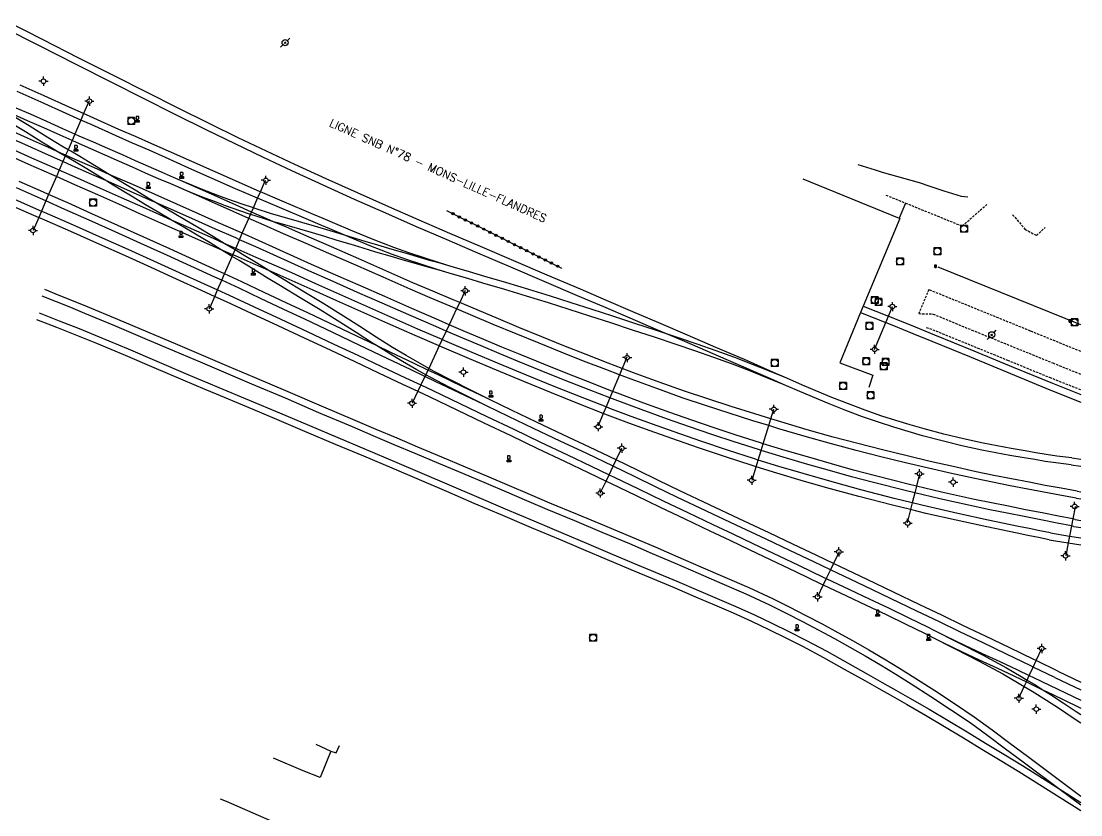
# Model space of a CAD drawing. Header units: millimetres. Extents: x 81015 to 82001, y 144000 to 145000.
# Drawn here: x 81768.7 to 82000, y 144769.1 to 144942.2 of the extents above; entities that cross this region are included whole.
import ezdxf
from ezdxf.enums import TextEntityAlignment as Align

# ---------------------------------------------------------------- set-up
doc = ezdxf.new("R2010")
doc.units = ezdxf.units.MM
doc.linetypes.add('DASHED', pattern=[0.75, 0.5, -0.25])
doc.layers.get('0').update_dxf_attribs({"linetype": 'CONTINUOUS'})
for name, color, linetype in [('W0004', 5, 'CONTINUOUS'), ('W0017', 7, 'CONTINUOUS'), ('W0104', 1, 'CONTINUOUS'), ('W0112', 1, 'DASHED'), ('W0214', 2, 'CONTINUOUS'), ('W0323', 7, 'CONTINUOUS'), ('W0401', 7, 'CONTINUOUS'), ('W0420', 7, 'CONTINUOUS'), ('W0438', 7, 'CONTINUOUS'), ('W0473', 7, 'CONTINUOUS'), ('W0610', 7, 'CONTINUOUS'), ('W0611', 7, 'CONTINUOUS'), ('W0700', 7, 'CONTINUOUS'), ('W0989', 7, 'CONTINUOUS')]:
    doc.layers.add(name, color=color, linetype=linetype)
doc.styles.get("Standard").update_dxf_attribs({"font": 'romans.shx', "width": 0.85})

# ---------------------------------------------------------------- blocks, each defined once
blk = doc.blocks.new('T438')
for p, q in [((-0.4, 0.2), (0.4, 0.2)), ((-0.4, -0.2), (-0.4, 0.2)), ((0.15, 1.1), (-0.3, 1.1)), ((-0.3, 1.1), (-0.3, 0.5)), ((-0.3, 0.5), (0.15, 0.5)), ((0.3, 0.65), (0.3, 0.95)), ((0.4, 0.2), (0.4, -0.2))]:
    blk.add_line(p, q)
at = {"flags": 128}
for points in [[(-0.4, -0.2), (0.4, 0.2)], [(0.4, -0.2), (-0.4, -0.2)]]:
    blk.add_lwpolyline(points, dxfattribs=at)
for centre, major_axis, start_param, end_param in [((0.15, 0.95), (0.106, -0.106), 0.785398, 2.356194), ((0.15, 0.65), (0.106, 0.106), 3.926991, 5.497787)]:
    blk.add_ellipse(centre, major_axis=major_axis, ratio=1, start_param=start_param, end_param=end_param)
blk = doc.blocks.new('T401')
for p, q in [((-0.3, 0.3), (0, 0.3)), ((-0.3, -0.25), (-0.3, 0.3)), ((-0.3, 0.15), (0, 0.15)), ((-0.3, 0), (0, 0)), ((0, 0.3), (0, -0.25)), ((-0.3, -0.15), (0, -0.15)), ((-0.3, -0.25), (-0.3, -0.3)), ((-0.3, -0.3), (0, -0.3)), ((0, -0.3), (0, -0.25))]:
    blk.add_line(p, q)
blk = doc.blocks.new('T420')
for p, q in [((0.75, 0.75), (-0.75, 0.75)), ((-0.75, 0.75), (-0.75, -0.75)), ((0.75, 0.75), (0.75, -0.75)), ((0.75, -0.75), (-0.75, -0.75))]:
    blk.add_line(p, q)
blk.add_ellipse((0, 0), major_axis=(-0.53, 0.53), ratio=1, start_param=3.926991, end_param=10.210176)
blk = doc.blocks.new('T610')
for p, q in [((-0.500001, 0), (-1.000002, 0)), ((0, 0.500001), (0, 1.000002)), ((0.500001, 0), (1.000002, 0)), ((0, -0.500001), (0, -1.000002))]:
    blk.add_line(p, q)
blk.add_ellipse((0, 0), major_axis=(-0.353554, 0.353554), ratio=1, start_param=3.926990817, end_param=10.2101761242)
blk = doc.blocks.new('T473')
for p, q in [((-0.166667, 0.166667), (0.166667, -0.166667)), ((-0.166667, -0.166667), (0.166667, 0.166667)), ((0.500001, 0.500001), (1.000002, 1.000002)), ((-1.000002, -1.000002), (-0.500001, -0.500001))]:
    blk.add_line(p, q)
blk.add_ellipse((0, 0), major_axis=(0.471405, 0.471405), ratio=1, start_param=5.4977871438, end_param=11.780972451)
blk = doc.blocks.new('croix')
for p, q in [((-3, 0), (3, 0)), ((0, -3), (0, 3))]:
    blk.add_line(p, q)
blk = doc.blocks.new('T818')
at = {"color": 16, "linetype": 'Continuous', "xscale": 0.0001666666666666667, "yscale": 0.0001666666666666667}
blk.add_blockref('croix', (0, 0), dxfattribs=at)
blk = doc.blocks.new('t323o')
at = {"color": 0, "linetype": 'Continuous'}
for radius in [0.25, 0.15]:
    blk.add_circle((0, 0), radius, dxfattribs=at)

msp = doc.modelspace()

# ---------------------------------------------------------------- linework, layer by layer
at = {"layer": 'W0004'}
msp.add_lwpolyline([(82000, 144875.96), (81968.9, 144888.58)], dxfattribs=at)
at = {"layer": 'W0017'}
for points in [[(81961.71, 144902.54), (81960.39, 144899.22)], [(81836.34, 144782.93), (81837.48, 144782.57), (81838.21, 144784.19)], [(81833.43, 144763.28), (81828.67, 144765.35), (81813.51, 144771.95), (81812.2, 144772.49)]]:
    msp.add_lwpolyline(points, dxfattribs=at)
at = {"layer": 'W0104'}
for points in [[(81939.3, 144907.82), (81960.39, 144899.22), (81960.47, 144899.19), (81952.53, 144880.07), (81951.95, 144878.66), (81947.39, 144867.68), (81954.61, 144864.95), (81953.74, 144862.27)], [(81833, 144784.46), (81836.34, 144782.93), (81834, 144777.2)], [(81834, 144777.2), (81830.26, 144778.68), (81823.8, 144781.45)]]:
    msp.add_lwpolyline(points, dxfattribs=at)
at = {"layer": 'W0112'}
for points in [[(81957.45, 144904.27), (81961.71, 144902.54), (81974.11, 144897.51), (81979.49, 144902.23)], [(81985.12, 144899.99), (81987.85, 144896.8), (81990.33, 144895.46), (81992.19, 144897.18)], [(82000, 144870.14), (81989.04, 144874.6), (81966.81, 144883.64), (81964.64, 144878.41), (81967.74, 144878.32), (81976.21, 144874.83), (81993.9, 144867.64)], [(81993.51, 144864.32), (81984.2, 144868.14), (81967.55, 144874.92), (81966.16, 144875.33)], [(81993.9, 144867.64), (82000, 144865.18)], [(82000, 144861.77), (81993.51, 144864.32)]]:
    msp.add_lwpolyline(points, dxfattribs=at)
at = {"layer": 'W0214'}
msp.add_lwpolyline([(81951.36, 144910.98), (81955.09, 144909.75), (81956.61, 144909.25), (81964.71, 144906.99), (81967.04, 144906.2), (81970.09, 144905.17), (81973.89, 144904.05), (81975.36, 144903.87)], dxfattribs=at)
at = {"layer": 'W0323'}
msp.add_lwpolyline([(81886.73, 144888.28), (81870.32, 144896.52), (81861.65, 144900.86)], dxfattribs=at)
at = {"layer": 'W0611'}
for points in [[(81783.57, 144924.86), (81782.35, 144922.05), (81781.75, 144920.64), (81780.42, 144917.59), (81779.82, 144916.19), (81778.95, 144914.18), (81778.42, 144912.97), (81778.34, 144912.76), (81777.82, 144911.57), (81777.02, 144909.72), (81776.41, 144908.31), (81774.72, 144904.4), (81774.11, 144903), (81773.16, 144900.8), (81772.55, 144899.4), (81771.32, 144896.55)], [(81809.79, 144879.48), (81810.97, 144882.16), (81811.58, 144883.57), (81812.5, 144885.68), (81813.12, 144887.08), (81814.79, 144890.9), (81814.93, 144891.23), (81815.4, 144892.31), (81815.54, 144892.63), (81816.38, 144894.54), (81816.99, 144895.95), (81818.4, 144899.16), (81818.79, 144900.05), (81819.01, 144900.57), (81819.4, 144901.46), (81820.33, 144903.58), (81820.94, 144904.98), (81822.07, 144907.55)], [(81865.65, 144883.42), (81864.43, 144880.82), (81863.77, 144879.43), (81862.15, 144875.98), (81861.49, 144874.6), (81860.62, 144872.74), (81859.97, 144871.36), (81857.67, 144866.47), (81857.49, 144866.08), (81857.01, 144865.08), (81856.83, 144864.7), (81855.96, 144862.84), (81855.31, 144861.46), (81854.09, 144858.87)], [(81954.99, 144870.61), (81957.43, 144876.46), (81958.01, 144877.87), (81958.88, 144879.94)], [(81900.94, 144868.9), (81899.92, 144866.46), (81899.32, 144865.05), (81897.8, 144861.45), (81897.21, 144860.04), (81896.37, 144858.05), (81895.78, 144856.64), (81894.64, 144853.92)], [(81928.24, 144842.05), (81929.14, 144845), (81929.59, 144846.46), (81930.23, 144848.56), (81930.67, 144850.02), (81931.88, 144853.98), (81932.32, 144855.44), (81932.97, 144857.56)], [(81895.12, 144839.26), (81896.37, 144841.86), (81897.03, 144843.24), (81897.94, 144845.11), (81898.6, 144846.49), (81899.83, 144849.04)], [(81964.79, 144843.51), (81964.11, 144840.78), (81963.74, 144839.3), (81963.21, 144837.13), (81962.84, 144835.64), (81962.13, 144832.77)], [(81998.74, 144836.29), (81998.24, 144833.6), (81997.95, 144832.09), (81997.54, 144829.89), (81997.26, 144828.39), (81996.74, 144825.59)], [(81947.26, 144826.41), (81946.04, 144823.89), (81945.37, 144822.52), (81944.45, 144820.61), (81943.78, 144819.23), (81942.53, 144816.65)], [(81986.48, 144794.48), (81987.66, 144797.05), (81988.12, 144798.06), (81988.3, 144798.45), (81988.76, 144799.45), (81989.61, 144801.3), (81990.25, 144802.7), (81991.46, 144805.33)]]:
    msp.add_lwpolyline(points, dxfattribs=at)
at = {"layer": 'W0700'}
for points in [[(81997.88, 144845.39), (81994.55, 144845.83), (81992.24, 144846.18), (81989.93, 144846.55), (81987.62, 144846.95), (81984.53, 144847.48), (81981.45, 144848.04), (81978.38, 144848.64), (81974.04, 144849.59), (81969.73, 144850.64), (81965.43, 144851.77), (81962.29, 144852.67), (81959.16, 144853.61), (81956.06, 144854.62), (81952.38, 144855.92), (81948.73, 144857.3), (81945.1, 144858.73), (81938.68, 144861.39), (81935.24, 144862.9), (81932.32, 144864.18), (81925.96, 144866.97), (81919.75, 144869.64), (81913.54, 144872.31), (81909.57, 144874.01), (81907.32, 144874.97), (81901.61, 144877.42), (81895.89, 144879.86), (81890.18, 144882.3), (81882.9, 144885.41), (81875.63, 144888.52), (81868.36, 144891.63), (81861.68, 144894.5), (81855, 144897.38), (81848.34, 144900.3), (81841.48, 144903.34), (81834.63, 144906.42), (81827.81, 144909.55), (81821.61, 144912.46), (81815.43, 144915.42), (81809.26, 144918.42), (81802.32, 144921.86), (81795.41, 144925.33), (81788.5, 144928.82), (81780.6, 144932.82), (81772.71, 144936.83), (81764.82, 144940.85)], [(81998.05, 144846.91), (81994.77, 144847.34), (81992.47, 144847.69), (81990.18, 144848.06), (81987.88, 144848.45), (81984.8, 144848.99), (81981.74, 144849.54), (81978.69, 144850.14), (81974.39, 144851.08), (81970.1, 144852.12), (81965.84, 144853.25), (81962.72, 144854.13), (81959.62, 144855.07), (81956.55, 144856.07), (81952.9, 144857.35), (81949.28, 144858.73), (81945.67, 144860.14), (81939.28, 144862.8), (81935.84, 144864.3), (81932.93, 144865.58), (81926.57, 144868.38), (81920.35, 144871.05), (81914.14, 144873.72), (81907.93, 144876.38), (81902.21, 144878.83), (81896.49, 144881.27), (81890.78, 144883.71), (81883.51, 144886.82), (81876.23, 144889.92), (81868.97, 144893.04), (81862.29, 144895.91), (81855.61, 144898.79), (81848.96, 144901.7), (81842.1, 144904.73), (81835.27, 144907.81), (81828.46, 144910.93), (81822.26, 144913.85), (81816.09, 144916.8), (81809.93, 144919.8), (81803.01, 144923.22), (81796.1, 144926.7), (81789.19, 144930.19), (81781.29, 144934.18), (81773.41, 144938.2), (81765.52, 144942.21)], [(81935.24, 144862.9), (81931.49, 144864.41), (81927.75, 144865.92), (81923.98, 144867.38), (81919.9, 144868.86), (81915.79, 144870.29), (81911.68, 144871.7), (81906.93, 144873.28), (81902.16, 144874.83), (81897.4, 144876.37), (81892.87, 144877.85), (81888.33, 144879.31), (81883.79, 144880.76), (81879.04, 144882.22), (81874.28, 144883.65), (81869.51, 144885.08), (81866.19, 144886.05), (81862.86, 144887.01), (81862.15, 144887.23), (81859.54, 144888.02), (81856.19, 144889.1), (81852.85, 144890.22), (81849.53, 144891.4), (81845.01, 144893.16), (81840.53, 144895.02), (81839.51, 144895.45), (81836.06, 144896.91), (81834.01, 144897.77), (81831.96, 144898.63), (81829.92, 144899.5), (81825.11, 144901.54), (81820.33, 144903.58), (81820.3, 144903.59), (81815.5, 144905.66), (81810.41, 144907.91), (81805.34, 144910.18), (81800.25, 144912.45), (81796.65, 144914.04), (81793.04, 144915.62), (81789.43, 144917.21), (81783.98, 144919.64), (81781.75, 144920.64), (81778.55, 144922.08), (81773.11, 144924.52), (81767.87, 144926.87)], [(81935.84, 144864.3), (81932.07, 144865.83), (81928.31, 144867.34), (81924.52, 144868.81), (81920.41, 144870.31), (81916.29, 144871.74), (81912.16, 144873.15), (81909.57, 144874.01), (81907.4, 144874.73), (81902.63, 144876.29), (81897.87, 144877.83), (81893.34, 144879.3), (81888.8, 144880.77), (81884.25, 144882.21), (81879.49, 144883.68), (81874.72, 144885.12), (81869.95, 144886.54), (81866.61, 144887.52), (81863.29, 144888.48), (81862.59, 144888.69), (81860, 144889.48), (81856.67, 144890.55), (81853.35, 144891.67), (81850.07, 144892.84), (81845.58, 144894.58), (81841.12, 144896.43), (81836.65, 144898.32), (81834.6, 144899.18), (81832.56, 144900.04), (81830.52, 144900.91), (81825.71, 144902.95), (81820.94, 144904.98), (81820.91, 144905), (81816.12, 144907.07), (81811.04, 144909.31), (81805.96, 144911.58), (81800.87, 144913.84), (81797.26, 144915.43), (81793.65, 144917.02), (81790.05, 144918.61), (81784.61, 144921.04), (81782.35, 144922.05), (81779.17, 144923.48), (81773.73, 144925.92), (81768.49, 144928.26)], [(81870.91, 144859.67), (81866.89, 144861.68), (81862.85, 144863.71), (81858.86, 144865.81), (81857.67, 144866.47), (81855.8, 144867.51), (81852.75, 144869.26), (81849.74, 144871.05), (81846.19, 144873.28), (81842.65, 144875.57), (81839.08, 144877.86), (81834.76, 144880.53), (81830.43, 144883.16), (81826.11, 144885.78), (81823.1, 144887.62), (81822.8, 144887.81), (81820.08, 144889.47), (81817.06, 144891.31), (81815.4, 144892.31), (81813.9, 144893.22), (81813.06, 144893.72), (81810.73, 144895.13), (81807.55, 144897.03), (81804.82, 144898.65), (81802.1, 144900.25), (81799.38, 144901.86), (81798.03, 144902.68), (81796.68, 144903.49), (81793.98, 144905.12), (81791.28, 144906.75), (81788.68, 144908.34), (81787.92, 144908.8), (81786.07, 144909.93), (81783.45, 144911.51), (81781.5, 144912.67), (81779.55, 144913.82), (81778.95, 144914.18), (81777.61, 144914.97), (81774.03, 144917.15), (81770.45, 144919.36), (81766.84, 144921.56)], [(81862.15, 144887.23), (81859.94, 144887.86), (81857.74, 144888.49), (81855.54, 144889.13), (81852.41, 144890.03), (81849.28, 144890.94), (81846.16, 144891.85), (81843.33, 144892.7), (81840.51, 144893.55), (81837.69, 144894.4), (81834.98, 144895.21), (81832.28, 144896.02), (81829.57, 144896.82), (81827.27, 144897.48), (81824.98, 144898.12), (81823.78, 144898.47), (81822.68, 144898.8), (81819.55, 144899.8), (81818.79, 144900.05), (81816.43, 144900.85), (81813.33, 144901.95), (81811.1, 144902.77), (81808.87, 144903.63), (81806.65, 144904.5), (81803.99, 144905.58), (81802.9, 144906.05), (81801.35, 144906.7), (81798.71, 144907.84), (81795.86, 144909.09), (81793.03, 144910.36), (81790.19, 144911.63), (81787.05, 144913.01), (81783.91, 144914.38), (81780.77, 144915.76), (81779.82, 144916.19), (81777.22, 144917.34), (81773.67, 144918.92), (81770.13, 144920.5), (81767.01, 144921.87)], [(81862.59, 144888.69), (81860.37, 144889.33), (81858.16, 144889.96), (81855.96, 144890.6), (81852.84, 144891.5), (81849.71, 144892.41), (81846.59, 144893.32), (81843.77, 144894.16), (81840.95, 144895.02), (81839.51, 144895.45), (81838.13, 144895.87), (81835.42, 144896.68), (81832.71, 144897.49), (81830, 144898.29), (81827.69, 144898.95), (81825.4, 144899.59), (81823.13, 144900.26), (81820.03, 144901.25), (81819.4, 144901.46), (81816.93, 144902.3), (81813.85, 144903.39), (81811.63, 144904.21), (81809.42, 144905.05), (81807.22, 144905.92), (81804.58, 144907), (81803.49, 144907.45), (81801.95, 144908.11), (81799.32, 144909.24), (81796.48, 144910.49), (81793.65, 144911.76), (81790.81, 144913.03), (81787.66, 144914.41), (81784.52, 144915.79), (81781.38, 144917.16), (81780.42, 144917.59), (81777.84, 144918.74), (81774.3, 144920.32), (81770.75, 144921.9), (81767.63, 144923.27)], [(81870.26, 144858.28), (81866.21, 144860.32), (81862.15, 144862.35), (81858.13, 144864.46), (81857.01, 144865.08), (81855.05, 144866.18), (81851.98, 144867.94), (81848.94, 144869.75), (81846.28, 144871.42), (81845.37, 144871.99), (81841.82, 144874.29), (81838.27, 144876.57), (81833.96, 144879.22), (81829.64, 144881.85), (81825.32, 144884.48), (81822.3, 144886.32), (81819.29, 144888.16), (81816.27, 144890), (81814.79, 144890.9), (81813.1, 144891.91), (81812.36, 144892.36), (81809.94, 144893.82), (81806.77, 144895.72), (81804.05, 144897.33), (81801.51, 144898.82), (81801.32, 144898.94), (81798.6, 144900.55), (81795.89, 144902.18), (81793.19, 144903.81), (81790.49, 144905.45), (81787.88, 144907.03), (81787.22, 144907.44), (81785.28, 144908.62), (81782.67, 144910.2), (81780.72, 144911.36), (81778.77, 144912.51), (81778.34, 144912.76), (81776.82, 144913.66), (81776.7, 144913.73), (81773.23, 144915.85), (81769.65, 144918.06), (81766.05, 144920.25)], [(81998.49, 144831.99), (81997.95, 144832.09), (81994.87, 144832.7), (81991.24, 144833.41), (81987.62, 144834.13), (81983.9, 144834.87), (81980.18, 144835.61), (81976.47, 144836.39), (81969.22, 144838), (81963.74, 144839.3), (81961.99, 144839.71), (81954.78, 144841.53), (81949.97, 144842.82), (81945.18, 144844.15), (81940.39, 144845.52), (81935.02, 144847.1), (81930.23, 144848.56), (81929.66, 144848.73), (81924.33, 144850.42), (81919.46, 144852.04), (81914.61, 144853.69), (81909.78, 144855.4), (81904.06, 144857.46), (81898.37, 144859.59), (81897.21, 144860.04), (81892.69, 144861.77), (81887.45, 144863.83), (81882.23, 144865.93), (81877.02, 144868.06), (81873.05, 144869.7), (81869.09, 144871.36), (81865.13, 144873.04), (81861.49, 144874.6), (81859.24, 144875.57), (81853.36, 144878.13), (81847.49, 144880.71), (81842.15, 144883.05), (81836.81, 144885.4), (81831.48, 144887.77), (81827.62, 144889.5), (81823.77, 144891.24), (81819.91, 144892.97), (81816.38, 144894.54), (81815.54, 144894.92), (81811.17, 144896.85), (81806.8, 144898.78), (81802.07, 144900.88), (81798.03, 144902.68), (81797.34, 144902.98), (81792.61, 144905.08), (81788.37, 144906.94), (81787.22, 144907.44), (81784.12, 144908.79), (81779.88, 144910.65), (81777.82, 144911.57), (81774.69, 144912.96), (81769.5, 144915.28), (81764.32, 144917.6)], [(81998.75, 144833.5), (81998.24, 144833.6), (81995.16, 144834.2), (81991.54, 144834.91), (81987.92, 144835.63), (81984.2, 144836.37), (81980.49, 144837.11), (81976.8, 144837.88), (81969.56, 144839.49), (81964.11, 144840.78), (81962.35, 144841.2), (81955.17, 144843.02), (81950.37, 144844.29), (81945.59, 144845.62), (81940.82, 144846.99), (81935.46, 144848.57), (81930.67, 144850.02), (81930.12, 144850.19), (81924.8, 144851.88), (81919.95, 144853.48), (81915.11, 144855.14), (81910.29, 144856.84), (81904.59, 144858.9), (81898.91, 144861.02), (81897.8, 144861.45), (81893.25, 144863.2), (81888.02, 144865.25), (81882.81, 144867.35), (81877.6, 144869.48), (81873.64, 144871.12), (81869.68, 144872.77), (81865.73, 144874.44), (81862.15, 144875.98), (81859.85, 144876.97), (81853.98, 144879.53), (81848.11, 144882.11), (81842.76, 144884.45), (81837.43, 144886.8), (81832.1, 144889.16), (81828.25, 144890.89), (81824.4, 144892.64), (81820.54, 144894.37), (81816.99, 144895.95), (81816.16, 144896.31), (81811.79, 144898.24), (81807.42, 144900.18), (81802.69, 144902.28), (81797.96, 144904.38), (81793.23, 144906.48), (81788.98, 144908.34), (81787.92, 144908.8), (81784.73, 144910.19), (81780.49, 144912.05), (81778.42, 144912.97), (81776.7, 144913.73), (81775.31, 144914.36), (81770.13, 144916.68), (81764.94, 144918.99)], [(81993.09, 144829.09), (81990.77, 144829.55), (81988.45, 144830.01), (81986.12, 144830.48), (81979.46, 144831.87), (81972.81, 144833.31), (81966.18, 144834.83), (81962.84, 144835.64), (81958.87, 144836.62), (81951.57, 144838.51), (81944.31, 144840.5), (81938.96, 144842.03), (81933.62, 144843.61), (81929.14, 144845), (81928.3, 144845.26), (81922.42, 144847.16), (81916.57, 144849.13), (81910.73, 144851.15), (81906.04, 144852.83), (81901.35, 144854.54), (81896.68, 144856.29), (81895.78, 144856.64), (81890.57, 144858.66), (81884.49, 144861.1), (81878.43, 144863.58), (81872.47, 144866.05), (81866.54, 144868.55), (81860.61, 144871.08), (81859.97, 144871.36), (81854.68, 144873.65), (81848.76, 144876.24), (81842.85, 144878.86), (81837.64, 144881.2), (81832.43, 144883.55), (81827.21, 144885.88), (81823.31, 144887.59), (81822.8, 144887.81), (81819.4, 144889.28), (81815.49, 144890.99), (81814.93, 144891.23), (81812.36, 144892.36), (81810.06, 144893.37), (81804.63, 144895.77), (81799.2, 144898.17), (81794.61, 144900.21), (81790.02, 144902.27), (81785.43, 144904.31), (81780.43, 144906.53), (81776.41, 144908.31), (81775.42, 144908.75), (81770.42, 144910.96), (81765.6, 144913.11)], [(81993.36, 144830.59), (81991.07, 144831.05), (81988.75, 144831.51), (81986.43, 144831.98), (81979.78, 144833.36), (81973.14, 144834.8), (81966.53, 144836.32), (81963.21, 144837.13), (81959.24, 144838.1), (81951.97, 144839.99), (81944.73, 144841.97), (81939.39, 144843.5), (81934.07, 144845.08), (81929.59, 144846.46), (81928.76, 144846.72), (81922.9, 144848.61), (81917.06, 144850.58), (81911.24, 144852.6), (81906.55, 144854.27), (81901.88, 144855.97), (81897.23, 144857.71), (81896.37, 144858.05), (81891.13, 144860.08), (81885.07, 144862.52), (81879.01, 144865), (81873.06, 144867.46), (81867.13, 144869.96), (81861.21, 144872.48), (81860.62, 144872.74), (81855.29, 144875.05), (81849.38, 144877.64), (81843.48, 144880.26), (81838.26, 144882.59), (81833.06, 144884.94), (81827.83, 144887.28), (81823.92, 144888.99), (81820.01, 144890.69), (81816.11, 144892.39), (81815.54, 144892.63), (81813.06, 144893.72), (81810.68, 144894.77), (81805.25, 144897.17), (81801.51, 144898.82), (81799.82, 144899.57), (81795.24, 144901.61), (81790.65, 144903.66), (81786.05, 144905.71), (81781.05, 144907.93), (81777.02, 144909.72), (81776.04, 144910.15), (81771.04, 144912.36), (81766.22, 144914.5)], [(81994.32, 144799.03), (81989.61, 144801.3), (81989.06, 144801.57), (81983.81, 144804.11), (81978.55, 144806.64), (81973.77, 144808.93), (81968.98, 144811.21), (81964.19, 144813.49), (81958.43, 144816.25), (81952.68, 144819.01), (81946.92, 144821.77), (81945.37, 144822.52), (81941.72, 144824.26), (81936.52, 144826.75), (81931.31, 144829.22), (81924.81, 144832.28), (81918.3, 144835.32), (81911.81, 144838.39), (81907.19, 144840.62), (81902.58, 144842.87), (81897.96, 144845.1), (81897.94, 144845.11), (81892.15, 144847.87), (81886.33, 144850.61), (81880.52, 144853.36), (81875.11, 144855.95), (81870.26, 144858.28), (81869.7, 144858.55), (81864.3, 144861.14), (81859.07, 144863.63), (81856.83, 144864.7), (81853.85, 144866.12), (81848.62, 144868.6), (81842.67, 144871.44), (81836.71, 144874.27), (81830.76, 144877.1), (81825.93, 144879.39), (81821.1, 144881.67), (81816.27, 144883.93), (81812.5, 144885.68), (81811.02, 144886.36), (81805.77, 144888.77), (81800.52, 144891.17), (81794.86, 144893.73), (81789.2, 144896.26), (81783.54, 144898.79), (81778.25, 144901.15), (81774.11, 144903), (81772.97, 144903.51), (81767.68, 144905.85)], [(81994.98, 144800.41), (81990.25, 144802.7), (81989.73, 144802.95), (81984.48, 144805.48), (81979.21, 144808.02), (81974.43, 144810.31), (81969.64, 144812.59), (81964.85, 144814.88), (81959.1, 144817.63), (81953.34, 144820.39), (81947.58, 144823.15), (81946.04, 144823.89), (81942.38, 144825.64), (81937.18, 144828.13), (81931.96, 144830.61), (81925.46, 144833.66), (81918.96, 144836.7), (81912.47, 144839.77), (81907.86, 144842), (81903.25, 144844.24), (81898.62, 144846.48), (81898.6, 144846.49), (81892.8, 144849.25), (81886.99, 144851.99), (81881.18, 144854.74), (81875.77, 144857.33), (81870.91, 144859.67), (81870.37, 144859.93), (81864.96, 144862.52), (81859.73, 144865.02), (81857.49, 144866.08), (81854.51, 144867.5), (81849.28, 144869.98), (81846.28, 144871.42), (81843.33, 144872.82), (81837.37, 144875.66), (81831.41, 144878.48), (81826.59, 144880.77), (81821.75, 144883.05), (81816.91, 144885.32), (81813.12, 144887.08), (81811.67, 144887.75), (81806.41, 144890.17), (81801.15, 144892.57), (81795.49, 144895.12), (81789.83, 144897.66), (81784.16, 144900.19), (81778.88, 144902.55), (81774.72, 144904.4), (81773.59, 144904.9), (81768.3, 144907.25)], [(81998.97, 144838.15), (81995.45, 144838.79), (81991.93, 144839.43), (81988.41, 144840.09), (81984.55, 144840.85), (81980.69, 144841.62), (81976.84, 144842.42), (81971.79, 144843.52), (81966.75, 144844.67), (81961.72, 144845.86), (81956.32, 144847.19), (81950.94, 144848.56), (81945.57, 144850), (81939.82, 144851.61), (81934.09, 144853.3), (81931.88, 144853.98), (81928.38, 144855.05), (81923.24, 144856.67), (81918.12, 144858.34), (81913.01, 144860.07), (81907.43, 144862.04), (81901.87, 144864.09), (81899.32, 144865.05), (81896.33, 144866.19), (81891.46, 144868.07), (81886.6, 144869.99), (81881.76, 144871.94), (81876.76, 144873.99), (81871.77, 144876.07), (81866.79, 144878.16), (81863.77, 144879.43), (81862.39, 144880.01), (81858, 144881.87), (81853.62, 144883.75), (81847.7, 144886.34), (81841.79, 144888.96), (81835.88, 144891.56), (81830.95, 144893.7), (81826.01, 144895.84), (81821.08, 144897.98), (81818.4, 144899.16), (81815.01, 144900.66), (81808.96, 144903.35), (81802.9, 144906.05)], [(81999.21, 144839.66), (81995.73, 144840.3), (81992.21, 144840.94), (81988.7, 144841.6), (81984.85, 144842.35), (81981, 144843.12), (81977.15, 144843.92), (81972.12, 144845.02), (81967.1, 144846.16), (81962.08, 144847.35), (81956.7, 144848.67), (81951.33, 144850.04), (81945.98, 144851.47), (81940.25, 144853.08), (81934.53, 144854.77), (81932.32, 144855.44), (81928.84, 144856.51), (81923.71, 144858.13), (81918.6, 144859.79), (81913.52, 144861.51), (81907.95, 144863.48), (81902.4, 144865.52), (81899.92, 144866.46), (81896.87, 144867.61), (81892.01, 144869.49), (81887.17, 144871.41), (81882.34, 144873.35), (81877.34, 144875.4), (81872.36, 144877.48), (81867.38, 144879.57), (81864.43, 144880.82), (81862.99, 144881.42), (81858.6, 144883.28), (81854.23, 144885.15), (81848.32, 144887.74), (81842.41, 144890.36), (81836.49, 144892.97), (81831.55, 144895.11), (81826.62, 144897.24), (81823.78, 144898.47), (81821.7, 144899.38), (81819.01, 144900.57), (81815.63, 144902.06), (81809.58, 144904.75), (81803.49, 144907.45)], [(81767.4, 144903.32), (81773.16, 144900.8), (81773.74, 144900.55), (81780.09, 144897.78), (81786.43, 144894.98), (81792.03, 144892.46), (81797.63, 144889.91), (81803.22, 144887.36), (81808.66, 144884.89), (81811.58, 144883.57), (81814.11, 144882.42), (81819.55, 144879.92), (81825.37, 144877.22), (81831.17, 144874.5), (81836.97, 144871.78), (81842.18, 144869.34), (81847.4, 144866.89), (81852.61, 144864.43), (81855.96, 144862.84), (81858.54, 144861.62), (81864.46, 144858.8), (81870.38, 144855.98), (81876.23, 144853.18), (81882.09, 144850.38), (81887.94, 144847.58), (81893.11, 144845.11), (81897.03, 144843.24), (81898.27, 144842.64), (81903.44, 144840.18), (81908.85, 144837.59), (81914.26, 144835), (81919.67, 144832.42), (81924.05, 144830.33), (81928.44, 144828.25), (81932.83, 144826.17), (81938.39, 144823.51), (81943.93, 144820.86), (81944.45, 144820.61), (81949.49, 144818.21), (81953.81, 144816.17), (81958.14, 144814.12), (81962.47, 144812.06), (81966.53, 144810.06), (81967.92, 144809.38), (81970.57, 144808.05), (81974.61, 144806.08), (81978.45, 144804.27), (81982.31, 144802.49), (81986.18, 144800.68), (81988.76, 144799.45), (81989.68, 144799.01), (81993.16, 144797.33), (81996.64, 144795.65)], [(81766.79, 144901.92), (81772.55, 144899.4), (81773.13, 144899.14), (81779.47, 144896.38), (81785.8, 144893.59), (81791.4, 144891.06), (81796.99, 144888.52), (81802.58, 144885.97), (81808.03, 144883.5), (81810.97, 144882.16), (81813.48, 144881.02), (81818.91, 144878.53), (81824.72, 144875.84), (81830.52, 144873.12), (81836.32, 144870.4), (81841.53, 144867.95), (81846.74, 144865.5), (81851.96, 144863.05), (81855.31, 144861.46), (81857.88, 144860.24), (81863.8, 144857.42), (81869.72, 144854.6), (81875.57, 144851.8), (81881.43, 144849), (81887.28, 144846.2), (81892.45, 144843.73), (81896.37, 144841.86), (81897.62, 144841.26), (81902.78, 144838.8), (81908.19, 144836.21), (81913.6, 144833.62), (81919.01, 144831.04), (81923.4, 144828.95), (81927.79, 144826.87), (81932.17, 144824.79), (81937.73, 144822.13), (81943.27, 144819.48), (81943.78, 144819.23), (81948.83, 144816.82), (81953.16, 144814.78), (81957.49, 144812.74), (81961.81, 144810.68), (81965.85, 144808.69), (81967.29, 144807.98), (81969.89, 144806.68), (81973.95, 144804.7), (81977.8, 144802.89), (81981.67, 144801.1), (81985.53, 144799.3), (81988.12, 144798.06), (81989.01, 144797.63), (81991.95, 144796.21), (81992.49, 144795.95), (81995.97, 144794.27)], [(81773.26, 144882.32), (81776.36, 144881.06), (81779.46, 144879.8), (81782.55, 144878.53), (81789.12, 144875.79), (81795.68, 144873.01), (81802.23, 144870.23), (81807.82, 144867.86), (81813.42, 144865.49), (81819.01, 144863.12), (81826.32, 144860), (81833.63, 144856.87), (81840.94, 144853.76), (81845.51, 144851.82), (81850.08, 144849.89), (81854.66, 144847.96), (81859.84, 144845.78), (81865.02, 144843.6), (81870.2, 144841.42), (81874.63, 144839.53), (81879.05, 144837.64), (81883.48, 144835.75), (81889.47, 144833.24), (81895.47, 144830.74), (81901.46, 144828.23), (81906.46, 144826.1), (81911.46, 144823.95), (81916.45, 144821.79), (81921.67, 144819.53), (81926.89, 144817.25), (81932.06, 144814.86), (81935.67, 144813.07), (81939.26, 144811.22), (81942.82, 144809.34), (81946.22, 144807.51), (81949.59, 144805.66), (81952.94, 144803.75), (81956.31, 144801.77), (81959.66, 144799.73), (81962.97, 144797.66), (81967.3, 144794.89), (81971.58, 144792.07), (81975.82, 144789.17), (81979.73, 144786.36), (81983.59, 144783.48), (81987.45, 144780.6)], [(81773.84, 144883.73), (81776.94, 144882.47), (81780.04, 144881.21), (81783.14, 144879.94), (81789.71, 144877.2), (81796.27, 144874.42), (81802.83, 144871.64), (81808.42, 144869.27), (81814.02, 144866.9), (81819.61, 144864.52), (81826.92, 144861.4), (81834.23, 144858.28), (81841.54, 144855.16), (81846.11, 144853.23), (81850.68, 144851.3), (81855.25, 144849.37), (81860.43, 144847.19), (81865.62, 144845.01), (81870.8, 144842.83), (81875.23, 144840.94), (81879.65, 144839.05), (81884.07, 144837.16), (81890.06, 144834.65), (81896.06, 144832.16), (81902.06, 144829.64), (81907.07, 144827.5), (81912.07, 144825.36), (81917.05, 144823.19), (81922.28, 144820.93), (81927.52, 144818.65), (81932.72, 144816.24), (81936.36, 144814.43), (81939.96, 144812.58), (81943.54, 144810.69), (81946.95, 144808.86), (81950.34, 144806.99), (81953.71, 144805.08), (81957.1, 144803.08), (81960.46, 144801.03), (81963.79, 144798.95), (81968.13, 144796.18), (81972.43, 144793.34), (81976.69, 144790.43), (81980.63, 144787.59), (81984.5, 144784.7), (81988.37, 144781.82)], [(81952.53, 144880.07), (81958.01, 144877.87), (81959.67, 144877.2), (81963.88, 144875.51), (81968.09, 144873.81), (81976.67, 144870.3), (81985.24, 144866.76), (81993.79, 144863.23)], [(81772.62, 144878.58), (81777, 144876.86), (81781.38, 144875.13), (81785.75, 144873.37), (81792.05, 144870.73), (81798.31, 144868.04), (81804.57, 144865.37), (81806.99, 144864.36), (81809.43, 144863.34), (81811.86, 144862.32), (81818.47, 144859.54), (81825.08, 144856.75), (81831.68, 144853.97), (81837.86, 144851.36), (81844.04, 144848.76), (81850.22, 144846.14), (81856.18, 144843.6), (81862.14, 144841.04), (81868.1, 144838.5), (81874.37, 144835.84), (81880.65, 144833.19), (81886.94, 144830.54), (81892.08, 144828.35), (81897.22, 144826.17), (81902.36, 144823.99), (81907.08, 144822.01), (81911.81, 144820.03), (81916.53, 144818.03), (81920.62, 144816.28), (81924.72, 144814.51), (81928.79, 144812.67), (81932.54, 144810.89), (81936.27, 144809.06), (81939.98, 144807.18), (81944.57, 144804.73), (81949.1, 144802.2), (81953.61, 144799.66), (81956.64, 144797.96), (81959.66, 144796.25), (81962.68, 144794.52), (81966.87, 144792.09), (81971.04, 144789.62), (81975.2, 144787.14), (81979.22, 144784.71), (81983.23, 144782.26), (81987.25, 144779.79)], [(81951.95, 144878.66), (81957.43, 144876.46), (81959.1, 144875.79), (81963.31, 144874.09), (81967.51, 144872.39), (81976.09, 144868.88), (81984.66, 144865.35), (81993.22, 144861.81)], [(81772.06, 144877.16), (81776.44, 144875.43), (81780.81, 144873.71), (81785.17, 144871.96), (81791.45, 144869.33), (81797.71, 144866.64), (81803.97, 144863.96), (81806.4, 144862.95), (81808.84, 144861.93), (81811.27, 144860.91), (81817.88, 144858.13), (81824.48, 144855.35), (81831.09, 144852.56), (81837.27, 144849.95), (81843.44, 144847.35), (81849.62, 144844.73), (81855.58, 144842.19), (81861.54, 144839.64), (81867.5, 144837.09), (81873.77, 144834.43), (81880.06, 144831.78), (81886.34, 144829.13), (81891.48, 144826.94), (81896.62, 144824.76), (81901.77, 144822.58), (81906.49, 144820.6), (81911.22, 144818.62), (81915.93, 144816.62), (81920.02, 144814.87), (81924.1, 144813.11), (81928.15, 144811.28), (81931.88, 144809.51), (81935.59, 144807.7), (81939.27, 144805.82), (81943.83, 144803.39), (81948.35, 144800.87), (81952.86, 144798.33), (81955.89, 144796.63), (81958.91, 144794.92), (81961.92, 144793.2), (81966.1, 144790.77), (81970.26, 144788.31), (81974.41, 144785.83), (81978.42, 144783.4), (81982.43, 144780.95), (81986.44, 144778.5)], [(81993.22, 144861.81), (82000, 144859.09)], [(81993.79, 144863.23), (82000, 144860.74)], [(81997.88, 144845.39), (82000, 144845.14)], [(81998.05, 144846.91), (82000, 144846.68)], [(81999.21, 144839.66), (82000, 144839.55)], [(81998.97, 144838.15), (82000, 144838.01)], [(81998.49, 144831.99), (82000, 144831.75)], [(81998.75, 144833.5), (82000, 144833.3)], [(81993.09, 144829.09), (81997.26, 144828.39), (82000, 144827.94)], [(81993.36, 144830.59), (81997.54, 144829.89), (82000, 144829.49)], [(81967.92, 144809.38), (81973.25, 144806.65), (81978.52, 144803.96), (81983.75, 144801.12), (81986.99, 144799.24), (81988.3, 144798.45), (81990.18, 144797.32), (81991.95, 144796.21), (81993.35, 144795.34), (81996.18, 144793.49), (81998.98, 144791.62), (82000, 144790.93)], [(81967.29, 144807.98), (81972.55, 144805.29), (81977.81, 144802.6), (81983, 144799.79), (81986.21, 144797.92), (81987.66, 144797.05), (81989.39, 144796.01), (81992.53, 144794.05), (81995.34, 144792.22), (81998.12, 144790.35), (82000, 144789.09)], [(81994.32, 144799.03), (82000, 144796.3)], [(81994.98, 144800.41), (82000, 144798)], [(81996.64, 144795.65), (82000, 144794.04)], [(81995.97, 144794.27), (82000, 144792.34)], [(81987.45, 144780.6), (81995.18, 144774.81), (82000, 144771.2)], [(81988.37, 144781.82), (82000, 144773.11)], [(81986.44, 144778.5), (82000, 144769.97)], [(81987.25, 144779.79), (81995.18, 144774.81), (82000, 144771.78)]]:
    msp.add_lwpolyline(points, dxfattribs=at)

# ---------------------------------------------------------------- block references
at = {"layer": 'W0323'}
for p, rotation in [((81862.99, 144900.19), 153.4851433789251), ((81864.33, 144899.52), 153.4851433789251), ((81865.67, 144898.85), 153.4851433789251), ((81867.01, 144898.18), 153.4851433789251), ((81868.36, 144897.51), 153.4851433789251), ((81869.7, 144896.84), 153.4851433789251), ((81871.04, 144896.17), 153.3302799962128), ((81872.38, 144895.49), 153.3302799962128), ((81873.72, 144894.82), 153.3302799962128), ((81875.06, 144894.15), 153.3302799962128), ((81876.4, 144893.47), 153.3302799962128), ((81877.74, 144892.8), 153.3302799962128), ((81879.08, 144892.13), 153.3302799962128), ((81880.42, 144891.45), 153.3302799962128), ((81881.76, 144890.78), 153.3302799962128), ((81883.1, 144890.11), 153.3302799962128), ((81884.44, 144889.43), 153.3302799962128), ((81885.79, 144888.76), 153.3302799962128)]:
    msp.add_blockref('t323o', p, dxfattribs=dict(at, rotation=rotation))
at = {"layer": 'W0401'}
for p in [(81968.43, 144888.75), (81997.78, 144876.83)]:
    msp.add_blockref('T401', p, dxfattribs=at)
at = {"layer": 'W0420'}
for p in [(81792.73, 144920.43), (81784.41, 144902.6), (81974.5, 144896.9), (81968.67, 144891.99), (81960.53, 144889.77), (81955, 144881.35), (81955.83, 144880.96), (81953.85, 144875.7), (81998.62, 144876.52), (81933.2, 144867.65), (81953.14, 144868.02), (81957.38, 144867.84), (81956.99, 144866.91), (81948.1, 144862.63), (81954.11, 144860.58), (81893.54, 144807.68)]:
    msp.add_blockref('T420', p, dxfattribs=at)
at = {"layer": 'W0438'}
for p in [(81794.11, 144920.35), (81780.69, 144914.02), (81803.75, 144908.12), (81796.47, 144905.9), (81803.62, 144895.21), (81819.41, 144887.03), (81871.24, 144860.38), (81882.2, 144855.13), (81875.17, 144846.25), (81955.69, 144812.59), (81938.09, 144809.38), (81966.79, 144807.27)]:
    msp.add_blockref('T438', p, dxfattribs=at)
at = {"layer": 'W0473'}
for p in [(81826.34, 144937.52), (81980.56, 144873.79)]:
    msp.add_blockref('T473', p, dxfattribs=at)
at = {"layer": 'W0610'}
for p in [(81773.6, 144929.11), (81783.61, 144924.77), (81822.12, 144907.5), (81771.31, 144896.55), (81865.65, 144883.4), (81809.77, 144879.46), (81958.88, 144879.94), (81954.99, 144870.61), (81900.98, 144868.8), (81865.25, 144865.63), (81854.04, 144858.85), (81933.01, 144857.53), (81894.68, 144853.73), (81899.83, 144849.04), (81928.17, 144842.04), (81964.8, 144843.46), (81972.14, 144841.64), (81895.12, 144839.26), (81998.65, 144836.34), (81962.2, 144832.71), (81947.19, 144826.42), (81996.66, 144825.58), (81942.53, 144816.62), (81991.46, 144805.33), (81986.48, 144794.48), (81990.29, 144792.11)]:
    msp.add_blockref('T610', p, dxfattribs=at)
at = {"layer": 'W0611'}
for p, rotation in [((81783.57, 144924.86), 156.5953136112412), ((81782.35, 144922.05), 156.5999308191201), ((81781.75, 144920.64), 156.5934284790302), ((81780.42, 144917.59), 156.6194241790113), ((81779.82, 144916.19), 156.5881282522343), ((81778.34, 144912.76), 156.6169516505317), ((81778.42, 144912.97), 156.6337812366467), ((81778.95, 144914.18), 156.5846038746226), ((81777.82, 144911.57), 156.577391194859), ((81776.41, 144908.31), 156.6071025177486), ((81777.02, 144909.72), 156.5999308191201), ((81822.07, 144907.55), 336.3987184551278), ((81774.72, 144904.4), 156.5850546671078), ((81820.33, 144903.58), 336.3834871332787), ((81820.94, 144904.98), 336.3987184551278), ((81773.16, 144900.8), 156.6194241790113), ((81774.11, 144903), 156.5844945915958), ((81819.4, 144901.46), 336.3748810949245), ((81772.55, 144899.4), 156.5932918752468), ((81818.4, 144899.16), 336.3672415283378), ((81818.79, 144900.05), 336.4116480032267), ((81819.01, 144900.57), 336.4008545967907), ((81771.32, 144896.55), 156.5932918752468), ((81816.38, 144894.54), 336.3834871332787), ((81816.99, 144895.95), 336.3902336526314), ((81815.4, 144892.31), 336.4820382252655), ((81815.54, 144892.63), 336.3753455477881), ((81814.79, 144890.9), 336.5139061803855), ((81814.93, 144891.23), 336.3538953386996), ((81813.12, 144887.08), 336.3824352841465), ((81812.5, 144885.68), 336.3834871332787), ((81811.58, 144883.57), 336.3834376144072), ((81865.65, 144883.42), 154.7882777832876), ((81810.97, 144882.16), 336.3834871332787), ((81864.43, 144880.82), 154.7570501584023), ((81958.88, 144879.94), 337.3722662986648), ((81809.79, 144879.48), 336.3930237849073), ((81863.77, 144879.43), 154.7724863859265), ((81958.01, 144877.87), 337.3722662986648), ((81862.15, 144875.98), 154.7909142363072), ((81957.43, 144876.46), 337.357089618329), ((81861.49, 144874.6), 154.7973892556404), ((81859.97, 144871.36), 154.7779778580192), ((81860.62, 144872.74), 154.7570501584023), ((81900.94, 144868.9), 157.1716039922718), ((81954.99, 144870.61), 337.3662318265331), ((81857.49, 144866.08), 154.7795624619066), ((81857.67, 144866.47), 154.8131396718664), ((81899.92, 144866.46), 157.1699784072493), ((81856.83, 144864.7), 154.7573097055907), ((81857.01, 144865.08), 154.8203796723866), ((81899.32, 144865.05), 157.1649240672635), ((81855.31, 144861.46), 154.7690439705848), ((81855.96, 144862.84), 154.8088503130676), ((81897.8, 144861.45), 157.1699784072493), ((81897.21, 144860.04), 157.1843491252631), ((81854.09, 144858.87), 154.7690439705848), ((81896.37, 144858.05), 157.1554437646955), ((81932.97, 144857.56), 343.0359462433512), ((81895.78, 144856.64), 157.1748551623167), ((81932.32, 144855.44), 343.0359462433512), ((81894.64, 144853.92), 157.1748551623167), ((81931.88, 144853.98), 343.0459985742622), ((81930.67, 144850.02), 343.0419397343479), ((81899.83, 144849.04), 334.2495260082497), ((81930.23, 144848.56), 343.0569149241032), ((81898.6, 144846.49), 334.2495260082497), ((81929.59, 144846.46), 343.0507762915867), ((81897.03, 144843.24), 334.2460323664893), ((81897.94, 144845.11), 334.2725471608472), ((81929.14, 144845), 343.0459985742622), ((81964.79, 144843.51), 166.1171164086158), ((81896.37, 144841.86), 334.2388128565366), ((81928.24, 144842.05), 343.0392708379297), ((81964.11, 144840.78), 166.1181955785047), ((81895.12, 144839.26), 334.2608880279341), ((81963.74, 144839.3), 166.119534295582), ((81963.21, 144837.13), 166.1181955785047), ((81998.74, 144836.29), 169.4421344588481), ((81962.84, 144835.64), 166.1094119552321), ((81962.13, 144832.77), 166.1094119552321), ((81997.95, 144832.09), 169.4385691001013), ((81998.24, 144833.6), 169.4171496268642), ((81997.54, 144829.89), 169.4539643464906), ((81997.26, 144828.39), 169.4383232132912), ((81947.26, 144826.41), 154.1498463411881), ((81996.74, 144825.59), 169.4383232132912), ((81945.37, 144822.52), 154.1373334346287), ((81946.04, 144823.89), 154.1550919264707), ((81944.45, 144820.61), 154.1550919264707), ((81943.78, 144819.23), 154.1570180398166), ((81942.53, 144816.65), 154.1570180398166), ((81991.46, 144805.33), 335.3861548635045), ((81989.61, 144801.3), 335.3608353522512), ((81990.25, 144802.7), 335.3861548635045), ((81988.76, 144799.45), 335.4051274214715), ((81987.66, 144797.05), 335.4019104023724), ((81988.12, 144798.06), 335.3914977789827), ((81988.3, 144798.45), 335.3487664079879), ((81986.48, 144794.48), 335.3848827407716)]:
    msp.add_blockref('T818', p, dxfattribs=dict(at, rotation=rotation))

# ---------------------------------------------------------------- texts
at = {"layer": 'W0989'}
msp.add_text('LIGNE SNB N°78 - MONS-LILLE-FLANDRES', height=1.75, rotation=335.8058, dxfattribs=at).set_placement((81859.71, 144909.61), align=Align.MIDDLE_CENTER)

doc.saveas('drawing.dxf')
